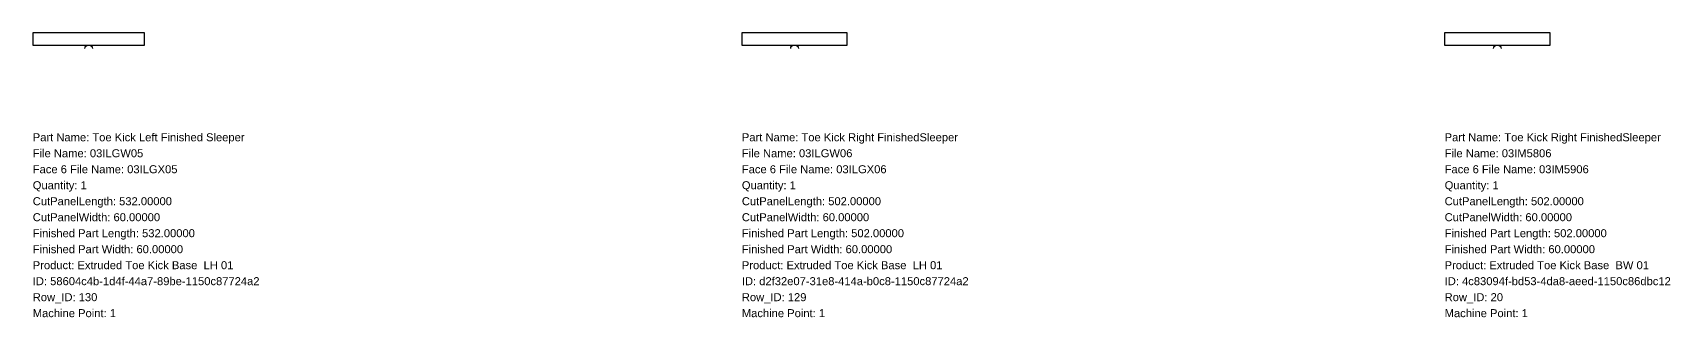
# Model space of a CAD drawing. Header units: inches. Extents: x 0 to 88487, y -1296 to 663.
# Drawn here: x 68090 to 75888, y -1296 to 60 of the extents above; entities that cross this region are included whole.
import ezdxf

# ---------------------------------------------------------------- set-up
doc = ezdxf.new("R2010")
doc.units = ezdxf.units.IN
doc.header["$MEASUREMENT"] = 0
doc.layers.add('BORDER_Z19P0RT1001', color=7, linetype='Continuous')
doc.layers.add('NESTTEXT', color=1, linetype='Continuous')
doc.styles.get("Standard").update_dxf_attribs({"font": 'arial.ttf'})

msp = doc.modelspace()

# ---------------------------------------------------------------- linework, layer by layer
at = {"layer": 'BORDER_Z19P0RT1001', "color": 2}
for points in [[(68337.425, -15, -0.41421356), (68352.425, 0), (68621.6, 0), (68621.6, 60), (68089.6, 60), (68089.6, 0), (68358.775, 0, -0.41421356), (68373.775, -15)], [(71699.225, -15, -0.41421356), (71714.225, 0), (71968.4, 0), (71968.4, 60), (71466.4, 60), (71466.4, 0), (71720.575, 0, -0.41421356), (71735.575, -15)], [(75046.025, -15, -0.41421356), (75061.025, 0), (75315.2, 0), (75315.2, 60), (74813.2, 60), (74813.2, 0), (75067.375, 0, -0.41421356), (75082.375, -15)]]:
    msp.add_lwpolyline(points, format="xyb", dxfattribs=at)

# ---------------------------------------------------------------- texts
at = {"layer": 'NESTTEXT', "color": 1}
for s, p in [('Part Name: Toe Kick Left Finished Sleeper', (68089.6, -457.2)), ('Part Name: Toe Kick Right FinishedSleeper', (71466.4, -457.2)), ('Part Name: Toe Kick Right FinishedSleeper', (74813.2, -457.2)), ('File Name: 03ILGW05', (68089.6, -533.4)), ('File Name: 03ILGW06', (71466.4, -533.4)), ('File Name: 03IM5806', (74813.2, -533.4)), ('Face 6 File Name: 03ILGX05', (68089.6, -609.6)), ('Face 6 File Name: 03ILGX06', (71466.4, -609.6)), ('Face 6 File Name: 03IM5906', (74813.2, -609.6)), ('Quantity: 1', (68089.6, -685.8)), ('Quantity: 1', (71466.4, -685.8)), ('Quantity: 1', (74813.2, -685.8)), ('CutPanelLength: 532.00000', (68089.6, -762)), ('CutPanelLength: 502.00000', (71466.4, -762)), ('CutPanelLength: 502.00000', (74813.2, -762)), ('CutPanelWidth: 60.00000', (68089.6, -838.2)), ('CutPanelWidth: 60.00000', (71466.4, -838.2)), ('CutPanelWidth: 60.00000', (74813.2, -838.2)), ('Finished Part Length: 532.00000', (68089.6, -914.4)), ('Finished Part Length: 502.00000', (71466.4, -914.4)), ('Finished Part Length: 502.00000', (74813.2, -914.4)), ('Finished Part Width: 60.00000', (68089.6, -990.6)), ('Finished Part Width: 60.00000', (71466.4, -990.6)), ('Finished Part Width: 60.00000', (74813.2, -990.6)), ('Product: Extruded Toe Kick Base  LH 01', (68089.6, -1066.8)), ('Product: Extruded Toe Kick Base  LH 01', (71466.4, -1066.8)), ('Product: Extruded Toe Kick Base  BW 01', (74813.2, -1066.8)), ('ID: 58604c4b-1d4f-44a7-89be-1150c87724a2', (68089.6, -1143)), ('ID: d2f32e07-31e8-414a-b0c8-1150c87724a2', (71466.4, -1143)), ('ID: 4c83094f-bd53-4da8-aeed-1150c86dbc12', (74813.2, -1143)), ('Row_ID: 130', (68089.6, -1219.2)), ('Row_ID: 129', (71466.4, -1219.2)), ('Row_ID: 20', (74813.2, -1219.2)), ('Machine Point: 1', (68089.6, -1295.4)), ('Machine Point: 1', (71466.4, -1295.4)), ('Machine Point: 1', (74813.2, -1295.4))]:
    msp.add_text(s, height=38.1, dxfattribs=at).set_placement(p)

doc.saveas('drawing.dxf')
